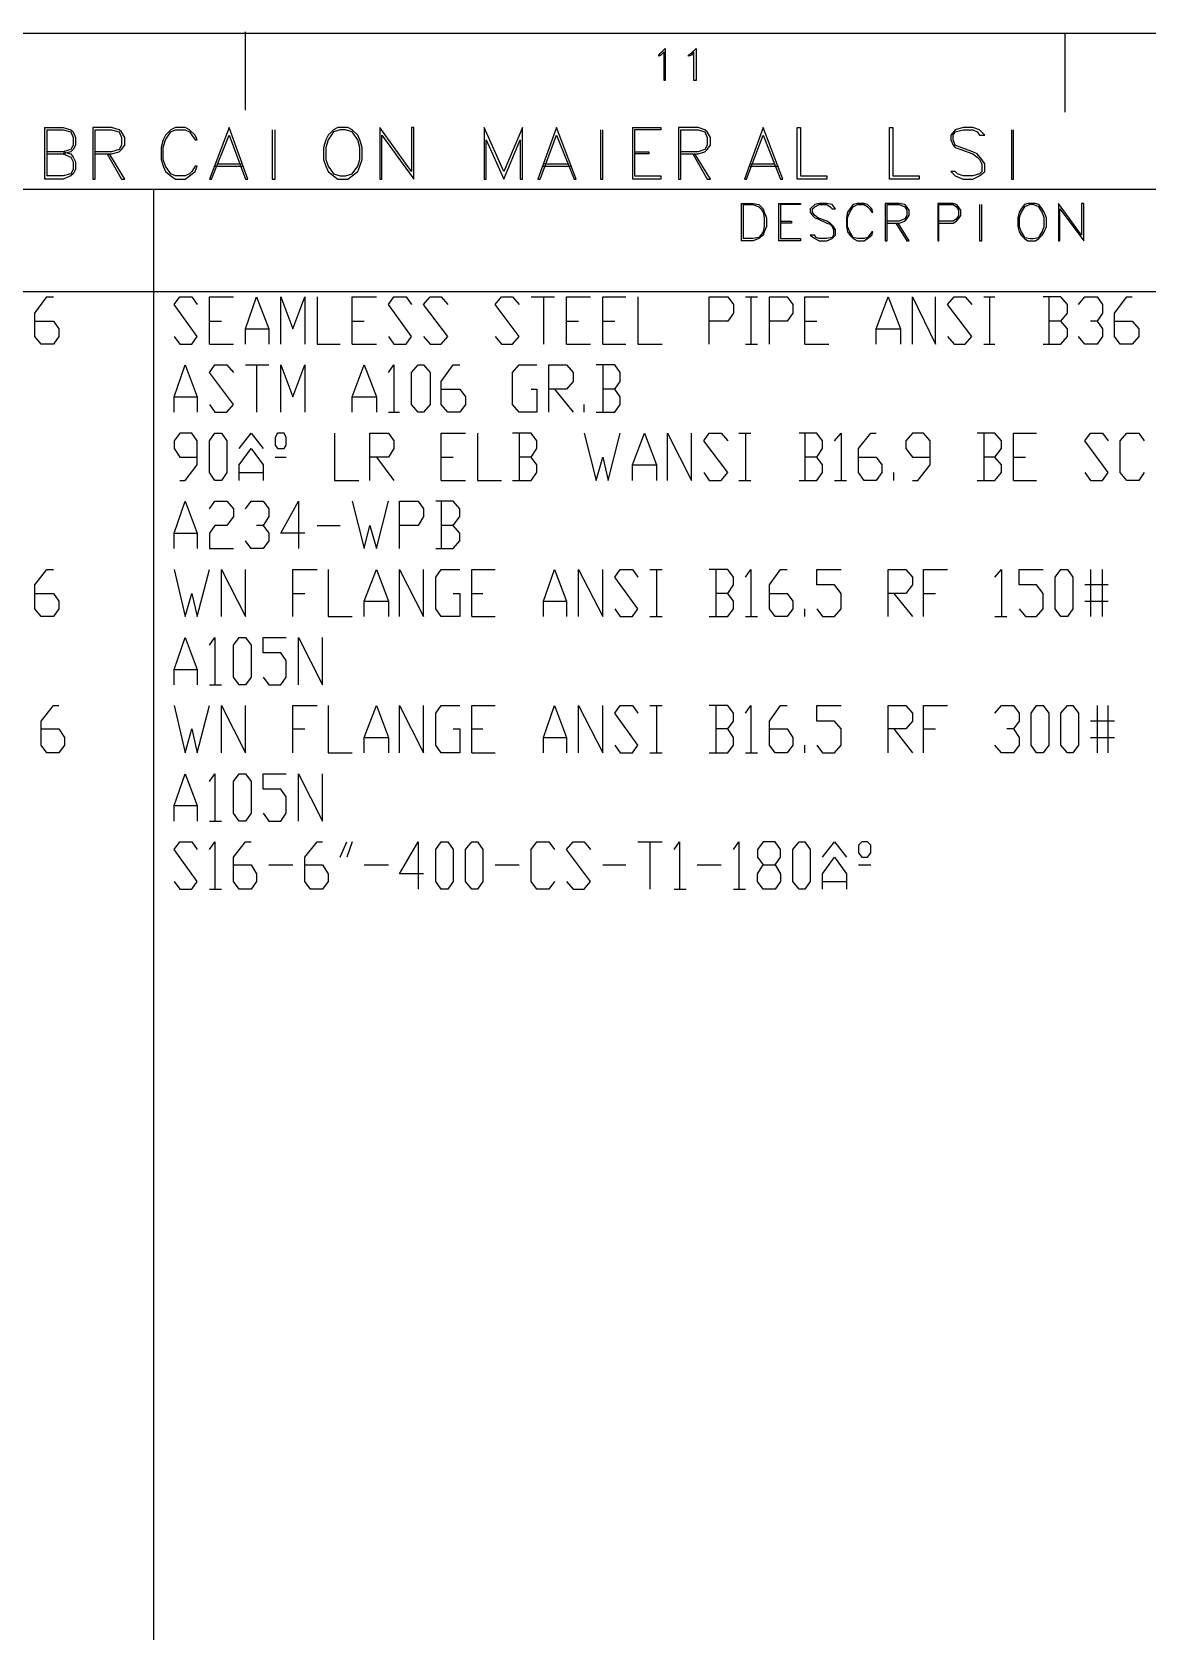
# Model space of a CAD drawing. Header units: millimetres. Extents: x 43 to 1147, y -811 to -31.
# Drawn here: x 931.4 to 1053.2, y -205.2 to -30.5 of the extents above; entities that cross this region are included whole.
import ezdxf

# ---------------------------------------------------------------- set-up
doc = ezdxf.new("R2010")
doc.units = ezdxf.units.MM
doc.layers.add('EDITED_LINES', color=4, linetype='Continuous')

msp = doc.modelspace()

# ---------------------------------------------------------------- linework, layer by layer
at = {"layer": 'EDITED_LINES'}
for p, q in [((42.88, -30.64), (1146.64, -30.64)), ((954.76, -39.04), (954.76, -30.52)), ((1044.28, -39.28), (1044.28, -30.64)), ((999.88, -33.04), (1000.12, -32.8)), ((1000.12, -33.04), (999.88, -33.16)), ((999.88, -33.16), (999.88, -33.04)), ((1000.12, -32.8), (1000.6, -32.32)), ((1000.48, -32.68), (1000.12, -33.04)), ((1000.48, -35.8), (1000.48, -32.68)), ((1000.6, -32.32), (1000.6, -35.8)), ((1003.12, -33.04), (1003.48, -32.8)), ((1003.48, -33.04), (1003.12, -33.16)), ((1003.12, -33.16), (1003.12, -33.04)), ((1003.48, -32.8), (1003.96, -32.32)), ((1003.72, -32.68), (1003.48, -33.04)), ((1003.72, -35.8), (1003.72, -32.68)), ((1003.96, -32.32), (1003.96, -35.8)), ((1000.6, -35.8), (1000.48, -35.8)), ((1003.96, -35.8), (1003.72, -35.8)), ((932.8, -40.96), (932.8, -46.6)), ((932.8, -40.96), (934.84, -40.96)), ((933.04, -41.2), (933.04, -46.24)), ((933.04, -41.2), (934.84, -41.2)), ((934.84, -40.96), (935.68, -41.2)), ((934.84, -41.2), (935.68, -41.44)), ((935.68, -41.2), (935.92, -41.44)), ((935.68, -41.44), (935.92, -42.04)), ((935.92, -41.44), (936.16, -42.04)), ((940.12, -40.96), (938.08, -40.96)), ((938.08, -40.96), (938.08, -46.6)), ((938.32, -46.6), (938.32, -41.2)), ((938.32, -41.2), (940.12, -41.2)), ((940.96, -41.2), (940.12, -40.96)), ((940.12, -41.2), (940.96, -41.44)), ((941.2, -41.44), (940.96, -41.2)), ((940.96, -41.44), (941.2, -42.04)), ((941.56, -42.04), (941.2, -41.44)), ((946, -41.8), (945.76, -42.28)), ((946.6, -41.2), (946, -41.8)), ((946, -42.28), (946.6, -41.44)), ((947.08, -40.96), (946.6, -41.2)), ((946.6, -41.44), (947.08, -41.2)), ((948.16, -40.96), (947.08, -40.96)), ((947.08, -41.2), (948.16, -41.2)), ((948.64, -41.2), (948.16, -40.96)), ((948.16, -41.2), (948.64, -41.44)), ((949.24, -41.8), (948.64, -41.2)), ((948.64, -41.44), (948.88, -41.8)), ((948.88, -41.8), (949.24, -42.28)), ((949.48, -42.28), (949.24, -41.8)), ((952.96, -40.96), (950.8, -46.6)), ((951.04, -46.6), (952.96, -41.8)), ((955, -46.6), (952.96, -40.96)), ((952.96, -41.8), (954.76, -46.6)), ((957.64, -41.2), (957.64, -46.6)), ((958, -46.6), (958, -41.2)), ((963.76, -41.8), (963.52, -42.28)), ((964.36, -41.2), (963.76, -41.8)), ((964.36, -41.44), (963.76, -42.28)), ((964.84, -40.96), (964.36, -41.2)), ((965.08, -41.2), (964.36, -41.44)), ((965.92, -40.96), (964.84, -40.96)), ((965.68, -41.2), (965.08, -41.2)), ((966.4, -41.44), (965.68, -41.2)), ((966.4, -41.2), (965.92, -40.96)), ((967, -41.8), (966.4, -41.2)), ((967, -42.28), (966.4, -41.44)), ((967.24, -42.28), (967, -41.8)), ((972.88, -45.76), (969.4, -40.96)), ((969.4, -40.96), (969.4, -46.6)), ((969.64, -46.6), (969.64, -41.8)), ((969.64, -41.8), (973.12, -46.6)), ((973.12, -40.96), (972.88, -40.96)), ((972.88, -40.96), (972.88, -45.76)), ((973.12, -46.6), (973.12, -40.96)), ((982.96, -45.76), (980.8, -40.96)), ((980.8, -40.96), (980.8, -46.6)), ((985, -40.96), (982.96, -45.76)), ((985, -46.6), (985, -40.96)), ((988.72, -40.96), (986.68, -46.6)), ((986.92, -46.6), (988.72, -41.8)), ((990.88, -46.6), (988.72, -40.96)), ((988.72, -41.8), (990.64, -46.6)), ((993.52, -41.2), (993.52, -46.6)), ((993.76, -46.6), (993.76, -41.2)), ((997, -40.96), (997, -46.6)), ((997, -40.96), (1000.12, -40.96)), ((997.24, -41.2), (997.24, -46.24)), ((1000.12, -41.2), (997.24, -41.2)), ((1000.12, -40.96), (1000.12, -41.2)), ((1004.2, -40.96), (1002.04, -40.96)), ((1002.04, -40.96), (1002.04, -46.6)), ((1002.28, -46.6), (1002.28, -41.2)), ((1002.28, -41.2), (1004.2, -41.2)), ((1004.92, -41.2), (1004.2, -40.96)), ((1004.2, -41.2), (1004.92, -41.44)), ((1005.16, -41.44), (1004.92, -41.2)), ((1004.92, -41.44), (1005.16, -42.04)), ((1005.52, -42.04), (1005.16, -41.44)), ((1011.28, -40.96), (1009.24, -46.6)), ((1009.48, -46.6), (1011.28, -41.8)), ((1013.44, -46.6), (1011.28, -40.96)), ((1011.28, -41.8), (1013.2, -46.6)), ((1015, -46.6), (1015, -40.96)), ((1015, -40.96), (1015.36, -40.96)), ((1015.36, -40.96), (1015.36, -46.24)), ((1025.08, -46.6), (1025.08, -40.96)), ((1025.08, -40.96), (1025.44, -40.96)), ((1025.44, -40.96), (1025.44, -46.24)), ((1032.28, -41.2), (1031.8, -41.8)), ((1031.8, -41.8), (1031.8, -42.28)), ((1032.04, -41.8), (1032.28, -41.44)), ((1032.04, -42.28), (1032.04, -41.8)), ((1033.12, -40.96), (1032.28, -41.2)), ((1032.28, -41.44), (1033.12, -41.2)), ((1034.2, -40.96), (1033.12, -40.96)), ((1033.12, -41.2), (1034.2, -41.2)), ((1034.92, -41.2), (1034.2, -40.96)), ((1034.2, -41.2), (1034.68, -41.44)), ((1034.68, -41.44), (1034.92, -41.8)), ((1035.52, -41.8), (1034.92, -41.2)), ((1034.92, -41.8), (1035.52, -41.8)), ((1038.4, -41.2), (1038.4, -46.6)), ((1038.64, -46.6), (1038.64, -41.2)), ((934.84, -43.6), (933.04, -43.6)), ((935.68, -43.36), (934.84, -43.6)), ((935.68, -43.6), (934.84, -43.84)), ((934.84, -43.6), (935.68, -43.84)), ((935.92, -42.88), (935.68, -43.36)), ((935.92, -43.36), (935.68, -43.6)), ((935.92, -42.04), (935.92, -42.88)), ((936.16, -42.88), (935.92, -43.36)), ((936.16, -42.04), (936.16, -42.88)), ((940.12, -43.6), (938.32, -43.6)), ((940.96, -43.36), (940.12, -43.6)), ((940.12, -43.84), (940.96, -43.6)), ((941.2, -42.88), (940.96, -43.36)), ((940.96, -43.6), (941.2, -43.36)), ((941.2, -42.04), (941.2, -42.88)), ((941.2, -43.36), (941.56, -42.88)), ((941.56, -42.88), (941.56, -42.04)), ((945.76, -42.28), (945.52, -43.12)), ((945.52, -43.12), (945.52, -44.44)), ((945.76, -43.12), (946, -42.28)), ((945.76, -44.44), (945.76, -43.12)), ((949.24, -42.28), (949.48, -42.28)), ((963.52, -42.28), (963.28, -43.12)), ((963.28, -43.12), (963.28, -44.44)), ((963.76, -42.28), (963.52, -43.12)), ((963.52, -43.12), (963.52, -44.44)), ((967.24, -43.12), (967, -42.28)), ((967.48, -43.12), (967.24, -42.28)), ((967.24, -44.44), (967.24, -43.12)), ((967.48, -44.44), (967.48, -43.12)), ((981.04, -46.6), (981.04, -42.28)), ((981.04, -42.28), (982.96, -46.6)), ((982.96, -46.6), (984.76, -42.28)), ((984.76, -42.28), (984.76, -46.6)), ((997.24, -43.6), (998.8, -43.6)), ((998.8, -43.6), (998.8, -43.84)), ((1004.2, -43.6), (1002.28, -43.6)), ((1004.92, -43.36), (1004.2, -43.6)), ((1004.2, -43.84), (1004.92, -43.6)), ((1005.16, -42.88), (1004.92, -43.36)), ((1004.92, -43.6), (1005.16, -43.36)), ((1005.16, -42.04), (1005.16, -42.88)), ((1005.16, -43.36), (1005.52, -42.88)), ((1005.52, -42.88), (1005.52, -42.04)), ((1031.8, -42.28), (1032.04, -42.88)), ((1032.28, -42.88), (1032.04, -42.28)), ((1032.04, -42.88), (1032.28, -43.12)), ((1032.88, -43.12), (1032.28, -42.88)), ((1032.28, -43.12), (1032.88, -43.36)), ((1034.2, -43.6), (1032.88, -43.12)), ((1032.88, -43.36), (1034.2, -43.84)), ((1034.68, -43.84), (1034.2, -43.6)), ((933.04, -43.84), (934.84, -43.84)), ((934.84, -43.84), (935.68, -44.2)), ((935.68, -43.84), (935.92, -44.2)), ((935.68, -44.2), (935.92, -44.68)), ((935.92, -44.2), (936.16, -44.68)), ((935.92, -44.68), (935.92, -45.52)), ((936.16, -44.68), (936.16, -45.52)), ((938.32, -43.84), (940.12, -43.84)), ((939.64, -43.84), (941.2, -46.6)), ((941.56, -46.6), (939.88, -43.84)), ((945.52, -44.44), (945.76, -45.16)), ((946, -45.16), (945.76, -44.44)), ((945.76, -45.16), (946, -45.76)), ((946.6, -46), (946, -45.16)), ((949.24, -45.16), (948.88, -45.76)), ((949.48, -45.16), (949.24, -45.16)), ((949.24, -45.76), (949.48, -45.16)), ((951.28, -45.16), (954.52, -45.16)), ((951.64, -44.92), (954.28, -44.92)), ((963.28, -44.44), (963.52, -45.16)), ((963.52, -44.44), (963.76, -45.16)), ((963.52, -45.16), (963.76, -45.76)), ((963.76, -45.16), (964.36, -46)), ((966.4, -46), (967, -45.16)), ((967, -45.16), (967.24, -44.44)), ((967, -45.76), (967.24, -45.16)), ((967.24, -45.16), (967.48, -44.44)), ((987.16, -45.16), (990.4, -45.16)), ((987.4, -44.92), (990.04, -44.92)), ((998.8, -43.84), (997.24, -43.84)), ((1002.28, -43.84), (1004.2, -43.84)), ((1003.6, -43.84), (1005.16, -46.6)), ((1005.52, -46.6), (1003.84, -43.84)), ((1009.72, -45.16), (1012.96, -45.16)), ((1009.96, -44.92), (1012.6, -44.92)), ((1034.2, -43.84), (1034.68, -44.2)), ((1035.16, -44.44), (1034.68, -43.84)), ((1034.68, -44.2), (1034.92, -44.44)), ((1034.92, -44.44), (1035.16, -44.92)), ((1035.52, -44.92), (1035.16, -44.44)), ((1035.16, -44.92), (1035.16, -45.76)), ((1035.52, -45.76), (1035.52, -44.92)), ((934.84, -46.6), (932.8, -46.6)), ((934.84, -46.24), (933.04, -46.24)), ((935.68, -46), (934.84, -46.24)), ((935.68, -46.24), (934.84, -46.6)), ((935.92, -45.52), (935.68, -46)), ((935.92, -46), (935.68, -46.24)), ((936.16, -45.52), (935.92, -46)), ((938.08, -46.6), (938.32, -46.6)), ((941.2, -46.6), (941.56, -46.6)), ((946, -45.76), (946.6, -46.24)), ((947.08, -46.24), (946.6, -46)), ((946.6, -46.24), (947.08, -46.6)), ((948.16, -46.24), (947.08, -46.24)), ((947.08, -46.6), (948.16, -46.6)), ((948.64, -46), (948.16, -46.24)), ((948.16, -46.6), (948.64, -46.24)), ((948.88, -45.76), (948.64, -46)), ((948.64, -46.24), (949.24, -45.76)), ((950.8, -46.6), (951.04, -46.6)), ((954.76, -46.6), (955, -46.6)), ((957.64, -46.6), (958, -46.6)), ((963.76, -45.76), (964.36, -46.24)), ((964.36, -46), (965.08, -46.24)), ((964.36, -46.24), (964.84, -46.6)), ((964.84, -46.6), (965.92, -46.6)), ((965.08, -46.24), (965.68, -46.24)), ((965.68, -46.24), (966.4, -46)), ((965.92, -46.6), (966.4, -46.24)), ((966.4, -46.24), (967, -45.76)), ((969.4, -46.6), (969.64, -46.6)), ((980.8, -46.6), (981.04, -46.6)), ((984.76, -46.6), (985, -46.6)), ((986.68, -46.6), (986.92, -46.6)), ((990.64, -46.6), (990.88, -46.6)), ((993.52, -46.6), (993.76, -46.6)), ((1000.12, -46.6), (997, -46.6)), ((997.24, -46.24), (1000.12, -46.24)), ((1000.12, -46.24), (1000.12, -46.6)), ((1002.04, -46.6), (1002.28, -46.6)), ((1005.16, -46.6), (1005.52, -46.6)), ((1009.24, -46.6), (1009.48, -46.6)), ((1013.2, -46.6), (1013.44, -46.6)), ((1018.24, -46.6), (1015, -46.6)), ((1015.36, -46.24), (1018.24, -46.24)), ((1018.24, -46.24), (1018.24, -46.6)), ((1028.32, -46.6), (1025.08, -46.6)), ((1025.44, -46.24), (1028.32, -46.24)), ((1028.32, -46.24), (1028.32, -46.6)), ((1031.8, -45.76), (1032.28, -46.24)), ((1032.28, -45.76), (1031.8, -45.76)), ((1032.52, -46), (1032.28, -45.76)), ((1032.28, -46.24), (1033.12, -46.6)), ((1033.12, -46.24), (1032.52, -46)), ((1034.2, -46.24), (1033.12, -46.24)), ((1033.12, -46.6), (1034.2, -46.6)), ((1034.92, -46), (1034.2, -46.24)), ((1034.2, -46.6), (1034.92, -46.24)), ((1034.92, -46.24), (1035.52, -45.76)), ((1035.16, -45.76), (1034.92, -46)), ((1038.4, -46.6), (1038.64, -46.6)), ((820.36, -47.68), (1137.28, -47.68)), ((944.68, -47.68), (944.68, -372.52)), ((1008.88, -49.24), (1008.88, -53.32)), ((1008.88, -49.24), (1010.2, -49.24)), ((1009.12, -49.36), (1009.12, -53.08)), ((1009.12, -49.36), (1010.2, -49.36)), ((1010.2, -49.24), (1010.8, -49.36)), ((1010.2, -49.36), (1010.8, -49.6)), ((1010.8, -49.36), (1011.28, -49.84)), ((1010.8, -49.6), (1011.04, -49.84)), ((1011.04, -49.84), (1011.28, -50.2)), ((1011.28, -49.84), (1011.4, -50.2)), ((1011.28, -50.2), (1011.4, -50.8)), ((1011.4, -50.2), (1011.64, -50.8)), ((1012.96, -49.24), (1012.96, -53.32)), ((1012.96, -49.24), (1015.36, -49.24)), ((1013.2, -49.36), (1013.2, -53.08)), ((1015.36, -49.36), (1013.2, -49.36)), ((1015.36, -49.24), (1015.36, -49.36)), ((1016.92, -49.36), (1016.44, -49.84)), ((1016.44, -49.84), (1016.44, -50.2)), ((1016.44, -50.2), (1016.68, -50.56)), ((1016.68, -49.84), (1016.92, -49.6)), ((1016.68, -50.2), (1016.68, -49.84)), ((1016.92, -50.56), (1016.68, -50.2)), ((1016.68, -50.56), (1016.92, -50.8)), ((1017.4, -49.24), (1016.92, -49.36)), ((1016.92, -49.6), (1017.4, -49.36)), ((1017.28, -50.8), (1016.92, -50.56)), ((1018.24, -49.24), (1017.4, -49.24)), ((1017.4, -49.36), (1018.24, -49.36)), ((1018.84, -49.36), (1018.24, -49.24)), ((1018.24, -49.36), (1018.6, -49.6)), ((1018.6, -49.6), (1018.84, -49.84)), ((1019.2, -49.84), (1018.84, -49.36)), ((1018.84, -49.84), (1019.2, -49.84)), ((1020.52, -50.2), (1020.4, -50.8)), ((1020.76, -49.84), (1020.52, -50.2)), ((1020.52, -50.8), (1020.76, -50.2)), ((1021.12, -49.36), (1020.76, -49.84)), ((1020.76, -50.2), (1021.12, -49.6)), ((1021.6, -49.24), (1021.12, -49.36)), ((1021.12, -49.6), (1021.6, -49.36)), ((1022.32, -49.24), (1021.6, -49.24)), ((1021.6, -49.36), (1022.32, -49.36)), ((1022.68, -49.36), (1022.32, -49.24)), ((1022.32, -49.36), (1022.68, -49.6)), ((1023.16, -49.84), (1022.68, -49.36)), ((1022.68, -49.6), (1022.92, -49.84)), ((1022.92, -49.84), (1023.16, -50.2)), ((1023.28, -50.2), (1023.16, -49.84)), ((1023.16, -50.2), (1023.28, -50.2)), ((1026.16, -49.24), (1024.6, -49.24)), ((1024.6, -49.24), (1024.6, -53.32)), ((1024.84, -53.32), (1024.84, -49.36)), ((1024.84, -49.36), (1026.16, -49.36)), ((1026.76, -49.36), (1026.16, -49.24)), ((1026.16, -49.36), (1026.76, -49.6)), ((1027, -49.6), (1026.76, -49.36)), ((1026.76, -49.6), (1027, -49.96)), ((1027, -50.56), (1026.76, -50.92)), ((1027.24, -49.96), (1027, -49.6)), ((1027, -49.96), (1027, -50.56)), ((1027, -50.92), (1027.24, -50.56)), ((1027.24, -50.56), (1027.24, -49.96)), ((1032.04, -49.24), (1030.36, -49.24)), ((1030.36, -49.24), (1030.36, -53.32)), ((1030.48, -53.32), (1030.48, -49.36)), ((1030.48, -49.36), (1032.04, -49.36)), ((1032.4, -49.36), (1032.04, -49.24)), ((1032.04, -49.36), (1032.4, -49.6)), ((1032.64, -49.6), (1032.4, -49.36)), ((1032.4, -49.6), (1032.64, -49.96)), ((1032.64, -50.56), (1032.4, -50.92)), ((1032.88, -49.96), (1032.64, -49.6)), ((1032.64, -49.96), (1032.64, -50.56)), ((1032.64, -50.92), (1032.88, -50.56)), ((1032.88, -50.56), (1032.88, -49.96)), ((1034.92, -49.36), (1034.92, -53.32)), ((1035.16, -53.32), (1035.16, -49.36)), ((1039.24, -50.2), (1039.12, -50.8)), ((1039.48, -49.84), (1039.24, -50.2)), ((1039.48, -50.2), (1039.24, -50.8)), ((1039.84, -49.36), (1039.48, -49.84)), ((1039.84, -49.6), (1039.48, -50.2)), ((1040.2, -49.24), (1039.84, -49.36)), ((1040.44, -49.36), (1039.84, -49.6)), ((1041.04, -49.24), (1040.2, -49.24)), ((1040.8, -49.36), (1040.44, -49.36)), ((1041.4, -49.6), (1040.8, -49.36)), ((1041.4, -49.36), (1041.04, -49.24)), ((1041.76, -49.84), (1041.4, -49.36)), ((1041.76, -50.2), (1041.4, -49.6)), ((1042, -50.2), (1041.76, -49.84)), ((1042, -50.8), (1041.76, -50.2)), ((1042.24, -50.8), (1042, -50.2)), ((1046.08, -52.72), (1043.56, -49.24)), ((1043.56, -49.24), (1043.56, -53.32)), ((1043.68, -53.32), (1043.68, -49.84)), ((1043.68, -49.84), (1046.32, -53.32)), ((1046.32, -49.24), (1046.08, -49.24)), ((1046.08, -49.24), (1046.08, -52.72)), ((1046.32, -53.32), (1046.32, -49.24)), ((1011.28, -52.36), (1011.04, -52.72)), ((1011.4, -51.76), (1011.28, -52.36)), ((1011.4, -52.36), (1011.28, -52.72)), ((1011.4, -50.8), (1011.4, -51.76)), ((1011.64, -51.76), (1011.4, -52.36)), ((1011.64, -50.8), (1011.64, -51.76)), ((1013.2, -51.16), (1014.4, -51.16)), ((1014.4, -51.4), (1013.2, -51.4)), ((1014.4, -51.16), (1014.4, -51.4)), ((1016.92, -50.8), (1017.28, -50.92)), ((1018.24, -51.16), (1017.28, -50.8)), ((1017.28, -50.92), (1018.24, -51.4)), ((1018.6, -51.4), (1018.24, -51.16)), ((1018.24, -51.4), (1018.6, -51.52)), ((1018.96, -51.76), (1018.6, -51.4)), ((1018.6, -51.52), (1018.84, -51.76)), ((1018.84, -51.76), (1018.96, -52.12)), ((1019.2, -52.12), (1018.96, -51.76)), ((1018.96, -52.12), (1018.96, -52.72)), ((1019.2, -52.72), (1019.2, -52.12)), ((1020.4, -50.8), (1020.4, -51.76)), ((1020.4, -51.76), (1020.52, -52.36)), ((1020.52, -51.76), (1020.52, -50.8)), ((1020.76, -52.36), (1020.52, -51.76)), ((1020.52, -52.36), (1020.76, -52.72)), ((1021.12, -52.96), (1020.76, -52.36)), ((1023.16, -52.36), (1022.92, -52.72)), ((1023.28, -52.36), (1023.16, -52.36)), ((1023.16, -52.72), (1023.28, -52.36)), ((1026.16, -51.16), (1024.84, -51.16)), ((1024.84, -51.4), (1026.16, -51.4)), ((1025.8, -51.4), (1027, -53.32)), ((1027.24, -53.32), (1026.04, -51.4)), ((1026.76, -50.92), (1026.16, -51.16)), ((1026.16, -51.4), (1026.76, -51.16)), ((1026.76, -51.16), (1027, -50.92)), ((1032.04, -51.16), (1030.48, -51.16)), ((1030.48, -51.4), (1032.04, -51.4)), ((1032.4, -50.92), (1032.04, -51.16)), ((1032.04, -51.4), (1032.4, -51.16)), ((1032.4, -51.16), (1032.64, -50.92)), ((1039.12, -50.8), (1039.12, -51.76)), ((1039.12, -51.76), (1039.24, -52.36)), ((1039.24, -50.8), (1039.24, -51.76)), ((1039.24, -51.76), (1039.48, -52.36)), ((1039.24, -52.36), (1039.48, -52.72)), ((1039.48, -52.36), (1039.84, -52.96)), ((1041.4, -52.96), (1041.76, -52.36)), ((1041.76, -52.36), (1042, -51.76)), ((1041.76, -52.72), (1042, -52.36)), ((1042, -51.76), (1042, -50.8)), ((1042, -52.36), (1042.24, -51.76)), ((1042.24, -51.76), (1042.24, -50.8)), ((1010.2, -53.32), (1008.88, -53.32)), ((1010.2, -53.08), (1009.12, -53.08)), ((1010.8, -52.96), (1010.2, -53.08)), ((1010.8, -53.08), (1010.2, -53.32)), ((1011.28, -52.72), (1010.8, -53.08)), ((1011.04, -52.72), (1010.8, -52.96)), ((1015.36, -53.32), (1012.96, -53.32)), ((1013.2, -53.08), (1015.36, -53.08)), ((1015.36, -53.08), (1015.36, -53.32)), ((1016.44, -52.72), (1016.92, -53.08)), ((1016.92, -52.72), (1016.44, -52.72)), ((1017.04, -52.96), (1016.92, -52.72)), ((1016.92, -53.08), (1017.4, -53.32)), ((1017.4, -53.08), (1017.04, -52.96)), ((1018.24, -53.08), (1017.4, -53.08)), ((1017.4, -53.32), (1018.24, -53.32)), ((1018.84, -52.96), (1018.24, -53.08)), ((1018.24, -53.32), (1018.84, -53.08)), ((1018.84, -53.08), (1019.2, -52.72)), ((1018.96, -52.72), (1018.84, -52.96)), ((1020.76, -52.72), (1021.12, -53.08)), ((1021.6, -53.08), (1021.12, -52.96)), ((1021.12, -53.08), (1021.6, -53.32)), ((1022.32, -53.08), (1021.6, -53.08)), ((1021.6, -53.32), (1022.32, -53.32)), ((1022.68, -52.96), (1022.32, -53.08)), ((1022.32, -53.32), (1022.68, -53.08)), ((1022.92, -52.72), (1022.68, -52.96)), ((1022.68, -53.08), (1023.16, -52.72)), ((1024.6, -53.32), (1024.84, -53.32)), ((1027, -53.32), (1027.24, -53.32)), ((1030.36, -53.32), (1030.48, -53.32)), ((1034.92, -53.32), (1035.16, -53.32)), ((1039.48, -52.72), (1039.84, -53.08)), ((1039.84, -52.96), (1040.44, -53.08)), ((1039.84, -53.08), (1040.2, -53.32)), ((1040.2, -53.32), (1041.04, -53.32)), ((1040.44, -53.08), (1040.8, -53.08)), ((1040.8, -53.08), (1041.4, -52.96)), ((1041.04, -53.32), (1041.4, -53.08)), ((1041.4, -53.08), (1041.76, -52.72)), ((1043.56, -53.32), (1043.68, -53.32)), ((820.36, -58.84), (1137.28, -58.84)), ((931.72, -61.24), (933.04, -59.44)), ((933.04, -59.44), (933.76, -59.44)), ((946.96, -60.28), (947.56, -59.44)), ((949.48, -63.76), (946.96, -60.28)), ((947.56, -59.44), (948.88, -59.44)), ((948.88, -59.44), (949.48, -60.28)), ((950.8, -64.6), (950.8, -59.44)), ((950.8, -59.44), (953.44, -59.44)), ((954.76, -62.92), (955.96, -59.44)), ((955.96, -59.44), (957.28, -62.92)), ((958.6, -64.6), (958.6, -59.44)), ((958.6, -59.44), (959.92, -62.92)), ((959.92, -62.92), (961.24, -59.44)), ((961.24, -59.44), (961.24, -64.6)), ((962.56, -59.44), (962.56, -64.6)), ((966.4, -64.6), (966.4, -59.44)), ((966.4, -59.44), (969.04, -59.44)), ((970.36, -60.28), (970.96, -59.44)), ((972.88, -63.76), (970.36, -60.28)), ((970.96, -59.44), (972.28, -59.44)), ((972.28, -59.44), (972.88, -60.28)), ((974.2, -60.28), (974.92, -59.44)), ((976.84, -63.76), (974.2, -60.28)), ((974.92, -59.44), (976.12, -59.44)), ((976.12, -59.44), (976.84, -60.28)), ((982, -60.28), (982.72, -59.44)), ((984.64, -63.76), (982, -60.28)), ((982.72, -59.44), (983.92, -59.44)), ((983.92, -59.44), (984.64, -60.28)), ((985.96, -59.44), (988.48, -59.44)), ((987.28, -59.44), (987.28, -64.6)), ((989.8, -64.6), (989.8, -59.44)), ((989.8, -59.44), (992.44, -59.44)), ((993.76, -64.6), (993.76, -59.44)), ((993.76, -59.44), (996.28, -59.44)), ((997.6, -59.44), (997.6, -64.6)), ((1005.4, -64.6), (1005.4, -59.44)), ((1005.4, -59.44), (1007.44, -59.44)), ((1007.44, -59.44), (1008.04, -60.28)), ((1008.04, -60.28), (1008.04, -61.24)), ((1009.36, -59.44), (1010.68, -59.44)), ((1009.96, -59.44), (1009.96, -64.6)), ((1012, -64.6), (1012, -59.44)), ((1012, -59.44), (1013.92, -59.44)), ((1013.92, -59.44), (1014.52, -60.28)), ((1014.52, -60.28), (1014.52, -61.24)), ((1015.84, -64.6), (1015.84, -59.44)), ((1015.84, -59.44), (1018.48, -59.44)), ((1023.64, -62.92), (1024.96, -59.44)), ((1024.96, -59.44), (1026.28, -62.92)), ((1027.6, -64.6), (1027.6, -59.44)), ((1027.6, -59.44), (1030.12, -64.6)), ((1030.12, -64.6), (1030.12, -59.44)), ((1031.44, -60.28), (1032.16, -59.44)), ((1034.08, -63.76), (1031.44, -60.28)), ((1032.16, -59.44), (1033.36, -59.44)), ((1033.36, -59.44), (1034.08, -60.28)), ((1035.4, -59.44), (1036.6, -59.44)), ((1036, -59.44), (1036, -64.6)), ((1043.8, -59.44), (1041.88, -59.44)), ((1042.48, -59.44), (1042.48, -64.6)), ((1044.52, -60.28), (1043.8, -59.44)), ((1044.52, -61.24), (1044.52, -60.28)), ((1045.72, -60.28), (1046.44, -59.44)), ((1046.44, -59.44), (1047.76, -59.44)), ((1047.76, -59.44), (1048.36, -60.28)), ((1048.36, -60.28), (1048.36, -61.24)), ((1049.68, -61.24), (1051, -59.44)), ((1051, -59.44), (1051.6, -59.44)), ((931.72, -63.76), (931.72, -61.24)), ((931.72, -62.08), (933.76, -62.08)), ((933.76, -62.08), (934.36, -62.92)), ((950.8, -62.08), (952.12, -62.08)), ((966.4, -62.08), (967.72, -62.08)), ((989.8, -62.08), (991.12, -62.08)), ((993.76, -62.08), (995.08, -62.08)), ((1007.44, -62.08), (1005.4, -62.08)), ((1008.04, -61.24), (1007.44, -62.08)), ((1013.92, -62.08), (1012, -62.08)), ((1014.52, -61.24), (1013.92, -62.08)), ((1015.84, -62.08), (1017.16, -62.08)), ((1043.8, -62.08), (1042.48, -62.08)), ((1043.8, -62.08), (1044.52, -61.24)), ((1044.52, -62.92), (1043.8, -62.08)), ((1047.76, -62.08), (1047.04, -62.08)), ((1048.36, -61.24), (1047.76, -62.08)), ((1047.76, -62.08), (1048.36, -62.92)), ((1049.68, -63.76), (1049.68, -61.24)), ((1049.68, -62.08), (1051.6, -62.08)), ((1051.6, -62.08), (1052.32, -62.92)), ((932.44, -64.6), (931.72, -63.76)), ((933.76, -64.6), (932.44, -64.6)), ((934.36, -63.76), (933.76, -64.6)), ((934.36, -62.92), (934.36, -63.76)), ((946.96, -63.76), (947.56, -64.6)), ((947.56, -64.6), (948.88, -64.6)), ((948.88, -64.6), (949.48, -63.76)), ((950.8, -64.6), (953.44, -64.6)), ((954.76, -64.6), (954.76, -62.92)), ((954.76, -62.92), (957.28, -62.92)), ((957.28, -62.92), (957.28, -64.6)), ((962.56, -64.6), (965.08, -64.6)), ((966.4, -64.6), (969.04, -64.6)), ((970.36, -63.76), (970.96, -64.6)), ((970.96, -64.6), (972.28, -64.6)), ((972.28, -64.6), (972.88, -63.76)), ((974.2, -63.76), (974.92, -64.6)), ((974.92, -64.6), (976.12, -64.6)), ((976.12, -64.6), (976.84, -63.76)), ((982, -63.76), (982.72, -64.6)), ((982.72, -64.6), (983.92, -64.6)), ((983.92, -64.6), (984.64, -63.76)), ((989.8, -64.6), (992.44, -64.6)), ((993.76, -64.6), (996.28, -64.6)), ((997.6, -64.6), (1000.24, -64.6)), ((1009.36, -64.6), (1010.68, -64.6)), ((1015.84, -64.6), (1018.48, -64.6)), ((1023.64, -64.6), (1023.64, -62.92)), ((1023.64, -62.92), (1026.28, -62.92)), ((1026.28, -62.92), (1026.28, -64.6)), ((1031.44, -63.76), (1032.16, -64.6)), ((1032.16, -64.6), (1033.36, -64.6)), ((1033.36, -64.6), (1034.08, -63.76)), ((1035.4, -64.6), (1036.6, -64.6)), ((1041.88, -64.6), (1043.8, -64.6)), ((1043.8, -64.6), (1044.52, -63.76)), ((1044.52, -63.76), (1044.52, -62.92)), ((1046.44, -64.6), (1045.72, -63.76)), ((1047.76, -64.6), (1046.44, -64.6)), ((1048.36, -63.76), (1047.76, -64.6)), ((1048.36, -62.92), (1048.36, -63.76)), ((1050.28, -64.6), (1049.68, -63.76)), ((1051.6, -64.6), (1050.28, -64.6)), ((1052.32, -63.76), (1051.6, -64.6)), ((1052.32, -62.92), (1052.32, -63.76)), ((946.96, -70.36), (948.16, -66.88)), ((948.16, -66.88), (949.48, -70.36)), ((950.8, -67.72), (951.4, -66.88)), ((953.44, -71.2), (950.8, -67.72)), ((951.4, -66.88), (952.72, -66.88)), ((952.72, -66.88), (953.44, -67.72)), ((954.76, -66.88), (957.28, -66.88)), ((955.96, -66.88), (955.96, -72.04)), ((958.6, -72.04), (958.6, -66.88)), ((958.6, -66.88), (959.92, -70.36)), ((959.92, -70.36), (961.24, -66.88)), ((961.24, -66.88), (961.24, -72.04)), ((966.4, -70.36), (967.72, -66.88)), ((967.72, -66.88), (969.04, -70.36)), ((970.36, -67.72), (970.96, -66.88)), ((970.96, -66.88), (970.96, -72.04)), ((972.88, -67.72), (973.6, -66.88)), ((972.88, -71.2), (972.88, -67.72)), ((973.6, -66.88), (974.2, -66.88)), ((974.2, -66.88), (974.92, -67.72)), ((974.92, -67.72), (974.92, -71.2)), ((976.12, -68.68), (977.44, -66.88)), ((977.44, -66.88), (978.16, -66.88)), ((983.92, -67.72), (984.64, -66.88)), ((983.92, -71.2), (983.92, -67.72)), ((984.64, -66.88), (986.56, -66.88)), ((987.88, -72.04), (987.88, -66.88)), ((987.88, -66.88), (989.8, -66.88)), ((989.8, -66.88), (990.52, -67.72)), ((990.52, -67.72), (990.52, -68.68)), ((995.08, -66.88), (993.04, -66.88)), ((993.76, -66.88), (993.76, -72.04)), ((995.68, -67.72), (995.08, -66.88)), ((995.68, -68.68), (995.68, -67.72)), ((976.12, -71.2), (976.12, -68.68)), ((976.12, -69.52), (978.16, -69.52)), ((978.16, -69.52), (978.76, -70.36)), ((985.96, -69.52), (986.56, -69.52)), ((986.56, -69.52), (986.56, -72.04)), ((989.8, -69.52), (987.88, -69.52)), ((988.48, -69.52), (990.52, -72.04)), ((990.52, -68.68), (989.8, -69.52)), ((995.08, -69.52), (993.76, -69.52)), ((995.08, -69.52), (995.68, -68.68)), ((995.68, -70.36), (995.08, -69.52)), ((946.96, -72.04), (946.96, -70.36)), ((946.96, -70.36), (949.48, -70.36)), ((949.48, -70.36), (949.48, -72.04)), ((950.8, -71.2), (951.4, -72.04)), ((952.72, -72.04), (953.44, -71.2)), ((966.4, -72.04), (966.4, -70.36)), ((966.4, -70.36), (969.04, -70.36)), ((969.04, -70.36), (969.04, -72.04)), ((973.6, -72.04), (972.88, -71.2)), ((974.92, -71.2), (974.2, -72.04)), ((976.84, -72.04), (976.12, -71.2)), ((978.76, -71.2), (978.16, -72.04)), ((978.76, -70.36), (978.76, -71.2)), ((984.64, -72.04), (983.92, -71.2)), ((991.72, -72.04), (991.72, -71.2)), ((995.08, -72.04), (995.68, -71.2)), ((995.68, -71.2), (995.68, -70.36)), ((951.4, -72.04), (952.72, -72.04)), ((970.36, -72.04), (971.56, -72.04)), ((974.2, -72.04), (973.6, -72.04)), ((978.16, -72.04), (976.84, -72.04)), ((986.56, -72.04), (984.64, -72.04)), ((993.04, -72.04), (995.08, -72.04)), ((947.56, -74.32), (946.96, -75.16)), ((948.88, -74.32), (947.56, -74.32)), ((949.48, -75.16), (948.88, -74.32)), ((950.8, -75.16), (951.4, -74.32)), ((951.4, -74.32), (952.12, -74.32)), ((952.12, -74.32), (952.72, -75.16)), ((954.04, -76), (955.36, -74.32)), ((955.36, -74.32), (956.68, -76)), ((958.24, -74.32), (958, -74.8)), ((958, -74.8), (958, -75.64)), ((958.96, -74.32), (958.24, -74.32)), ((959.2, -74.8), (958.96, -74.32)), ((959.2, -75.64), (959.2, -74.8)), ((964.48, -74.32), (964.48, -79.48)), ((968.32, -79.48), (968.32, -74.32)), ((968.32, -74.32), (970.36, -74.32)), ((970.36, -74.32), (970.96, -75.16)), ((976.12, -79.48), (976.12, -74.32)), ((976.12, -74.32), (978.76, -74.32)), ((980.08, -74.32), (980.08, -79.48)), ((985.96, -74.32), (983.92, -74.32)), ((984.64, -74.32), (984.64, -79.48)), ((986.56, -75.16), (985.96, -74.32)), ((991.72, -74.32), (993.04, -79.48)), ((994.36, -79.48), (995.68, -74.32)), ((997, -77.8), (998.32, -74.32)), ((998.32, -74.32), (999.64, -77.8)), ((1000.84, -79.48), (1000.84, -74.32)), ((1000.84, -74.32), (1003.48, -79.48)), ((1003.48, -79.48), (1003.48, -74.32)), ((1004.8, -75.16), (1005.4, -74.32)), ((1005.4, -74.32), (1006.72, -74.32)), ((1006.72, -74.32), (1007.44, -75.16)), ((1008.64, -74.32), (1009.96, -74.32)), ((1009.36, -74.32), (1009.36, -79.48)), ((1017.16, -74.32), (1015.24, -74.32)), ((1015.84, -74.32), (1015.84, -79.48)), ((1017.76, -75.16), (1017.16, -74.32)), ((1019.08, -75.16), (1019.8, -74.32)), ((1019.8, -74.32), (1019.8, -79.48)), ((1021.72, -76), (1023.04, -74.32)), ((1023.04, -74.32), (1023.64, -74.32)), ((1027.6, -74.32), (1026.88, -75.16)), ((1028.8, -74.32), (1027.6, -74.32)), ((1029.52, -75.16), (1028.8, -74.32)), ((1036.6, -74.32), (1034.68, -74.32)), ((1035.4, -74.32), (1035.4, -79.48)), ((1037.32, -75.16), (1036.6, -74.32)), ((1038.64, -79.48), (1038.64, -74.32)), ((1038.64, -74.32), (1041.16, -74.32)), ((1046.44, -75.16), (1047.04, -74.32)), ((1047.04, -74.32), (1048.36, -74.32)), ((1048.36, -74.32), (1048.96, -75.16)), ((1050.28, -75.16), (1051, -74.32)), ((1051, -74.32), (1052.32, -74.32)), ((1052.32, -74.32), (1052.92, -75.16)), ((946.96, -75.16), (946.96, -76)), ((946.96, -76), (947.56, -76.96)), ((949.48, -77.8), (949.48, -75.16)), ((950.8, -78.64), (950.8, -75.16)), ((952.72, -75.16), (952.72, -78.64)), ((954.04, -77.8), (955.36, -76)), ((955.36, -76), (956.68, -77.8)), ((958, -75.64), (958.24, -76)), ((958.24, -76), (958.96, -76)), ((958.96, -76), (959.2, -75.64)), ((970.96, -76), (970.36, -76.96)), ((970.96, -75.16), (970.96, -76)), ((985.96, -76.96), (986.56, -76)), ((986.56, -76), (986.56, -75.16)), ((1007.44, -78.64), (1004.8, -75.16)), ((1017.16, -76.96), (1017.76, -76)), ((1017.76, -76), (1017.76, -75.16)), ((1021.72, -78.64), (1021.72, -76)), ((1026.88, -75.16), (1026.88, -76)), ((1026.88, -76), (1027.6, -76.96)), ((1029.52, -77.8), (1029.52, -75.16)), ((1036.6, -76.96), (1037.32, -76)), ((1037.32, -76), (1037.32, -75.16)), ((1048.96, -78.64), (1046.44, -75.16)), ((1050.28, -78.64), (1050.28, -75.16)), ((947.56, -76.96), (949.48, -76.96)), ((948.16, -79.48), (949.48, -77.8)), ((954.04, -79.48), (954.04, -77.8)), ((956.68, -77.8), (956.68, -79.48)), ((958, -76.96), (959.2, -76.96)), ((970.36, -76.96), (968.32, -76.96)), ((969.04, -76.96), (970.96, -79.48)), ((976.12, -76.96), (977.44, -76.96)), ((985.96, -76.96), (984.64, -76.96)), ((986.56, -77.8), (985.96, -76.96)), ((986.56, -78.64), (986.56, -77.8)), ((993.04, -79.48), (993.76, -76.96)), ((993.76, -76.96), (994.36, -79.48)), ((997, -79.48), (997, -77.8)), ((997, -77.8), (999.64, -77.8)), ((999.64, -77.8), (999.64, -79.48)), ((1017.16, -76.96), (1015.84, -76.96)), ((1017.76, -77.8), (1017.16, -76.96)), ((1017.76, -78.64), (1017.76, -77.8)), ((1021.72, -76.96), (1023.64, -76.96)), ((1023.64, -76.96), (1024.24, -77.8)), ((1024.24, -77.8), (1024.24, -78.64)), ((1027.6, -76.96), (1029.52, -76.96)), ((1028.2, -79.48), (1029.52, -77.8)), ((1036.6, -76.96), (1035.4, -76.96)), ((1037.32, -77.8), (1036.6, -76.96)), ((1037.32, -78.64), (1037.32, -77.8)), ((1038.64, -76.96), (1039.96, -76.96)), ((947.56, -79.48), (948.16, -79.48)), ((951.4, -79.48), (950.8, -78.64)), ((952.12, -79.48), (951.4, -79.48)), ((952.72, -78.64), (952.12, -79.48)), ((954.04, -78.64), (956.68, -78.64)), ((964.48, -79.48), (967.12, -79.48)), ((976.12, -79.48), (978.76, -79.48)), ((980.08, -79.48), (982.72, -79.48)), ((983.92, -79.48), (985.96, -79.48)), ((985.96, -79.48), (986.56, -78.64)), ((1004.8, -78.64), (1005.4, -79.48)), ((1005.4, -79.48), (1006.72, -79.48)), ((1006.72, -79.48), (1007.44, -78.64)), ((1008.64, -79.48), (1009.96, -79.48)), ((1015.24, -79.48), (1017.16, -79.48)), ((1017.16, -79.48), (1017.76, -78.64)), ((1019.08, -79.48), (1020.4, -79.48)), ((1022.32, -79.48), (1021.72, -78.64)), ((1023.64, -79.48), (1022.32, -79.48)), ((1024.24, -78.64), (1023.64, -79.48)), ((1025.56, -79.48), (1025.56, -78.64)), ((1027.6, -79.48), (1028.2, -79.48)), ((1034.68, -79.48), (1036.6, -79.48)), ((1036.6, -79.48), (1037.32, -78.64)), ((1038.64, -79.48), (1041.16, -79.48)), ((1046.44, -78.64), (1047.04, -79.48)), ((1047.04, -79.48), (1048.36, -79.48)), ((1048.36, -79.48), (1048.96, -78.64)), ((1051, -79.48), (1050.28, -78.64)), ((1052.32, -79.48), (1051, -79.48)), ((1052.92, -78.64), (1052.32, -79.48)), ((946.96, -85.24), (948.16, -81.76)), ((948.16, -81.76), (949.48, -85.24)), ((950.8, -82.6), (951.4, -81.76)), ((951.4, -81.76), (952.72, -81.76)), ((952.72, -81.76), (953.44, -82.6)), ((954.76, -82.6), (955.36, -81.76)), ((955.36, -81.76), (956.68, -81.76)), ((956.68, -81.76), (957.28, -82.6)), ((958.6, -85.24), (960.52, -81.76)), ((960.52, -81.76), (960.52, -86.92)), ((966.4, -81.76), (967.72, -86.92)), ((969.04, -86.92), (970.36, -81.76)), ((971.56, -86.92), (971.56, -81.76)), ((971.56, -81.76), (973.6, -81.76)), ((973.6, -81.76), (974.2, -82.6)), ((977.44, -81.76), (975.52, -81.76)), ((976.12, -81.76), (976.12, -86.92)), ((978.16, -82.6), (977.44, -81.76)), ((953.44, -83.44), (952.72, -84.4)), ((953.44, -82.6), (953.44, -83.44)), ((957.28, -83.44), (956.68, -84.4)), ((957.28, -82.6), (957.28, -83.44)), ((974.2, -83.44), (973.6, -84.4)), ((974.2, -82.6), (974.2, -83.44)), ((977.44, -84.4), (978.16, -83.44)), ((978.16, -83.44), (978.16, -82.6)), ((946.96, -86.92), (946.96, -85.24)), ((946.96, -85.24), (949.48, -85.24)), ((949.48, -85.24), (949.48, -86.92)), ((951.4, -84.4), (950.8, -85.24)), ((950.8, -85.24), (950.8, -86.92)), ((952.72, -84.4), (951.4, -84.4)), ((956.68, -84.4), (955.96, -84.4)), ((956.68, -84.4), (957.28, -85.24)), ((957.28, -85.24), (957.28, -86.08)), ((961.24, -85.24), (958.6, -85.24)), ((962.56, -84.4), (965.08, -84.4)), ((967.72, -86.92), (968.32, -84.4)), ((968.32, -84.4), (969.04, -86.92)), ((973.6, -84.4), (971.56, -84.4)), ((977.44, -84.4), (976.12, -84.4)), ((978.16, -85.24), (977.44, -84.4)), ((978.16, -86.08), (978.16, -85.24)), ((950.8, -86.92), (953.44, -86.92)), ((955.36, -86.92), (954.76, -86.08)), ((956.68, -86.92), (955.36, -86.92)), ((957.28, -86.08), (956.68, -86.92)), ((975.52, -86.92), (977.44, -86.92)), ((977.44, -86.92), (978.16, -86.08)), ((931.72, -90.88), (933.04, -89.2)), ((933.04, -89.2), (933.76, -89.2)), ((946.96, -89.2), (948.16, -94.36)), ((949.48, -94.36), (950.8, -89.2)), ((952.12, -94.36), (952.12, -89.2)), ((952.12, -89.2), (954.76, -94.36)), ((954.76, -94.36), (954.76, -89.2)), ((959.92, -94.36), (959.92, -89.2)), ((959.92, -89.2), (962.56, -89.2)), ((963.76, -89.2), (963.76, -94.36)), ((967.72, -92.68), (969.04, -89.2)), ((969.04, -89.2), (970.36, -92.68)), ((971.56, -94.36), (971.56, -89.2)), ((971.56, -89.2), (974.2, -94.36)), ((974.2, -94.36), (974.2, -89.2)), ((975.52, -90.04), (976.12, -89.2)), ((975.52, -93.52), (975.52, -90.04)), ((976.12, -89.2), (978.16, -89.2)), ((979.48, -94.36), (979.48, -89.2)), ((979.48, -89.2), (982, -89.2)), ((987.28, -92.68), (988.48, -89.2)), ((988.48, -89.2), (989.8, -92.68)), ((991.12, -94.36), (991.12, -89.2)), ((991.12, -89.2), (993.76, -94.36)), ((993.76, -94.36), (993.76, -89.2)), ((995.08, -90.04), (995.68, -89.2)), ((997.6, -93.52), (995.08, -90.04)), ((995.68, -89.2), (997, -89.2)), ((997, -89.2), (997.6, -90.04)), ((998.92, -89.2), (1000.24, -89.2)), ((999.64, -89.2), (999.64, -94.36)), ((1007.44, -89.2), (1005.4, -89.2)), ((1006.12, -89.2), (1006.12, -94.36)), ((1008.04, -90.04), (1007.44, -89.2)), ((1008.04, -90.88), (1008.04, -90.04)), ((1009.36, -90.04), (1009.96, -89.2)), ((1009.96, -89.2), (1009.96, -94.36)), ((1012, -90.88), (1013.2, -89.2)), ((1013.2, -89.2), (1013.92, -89.2)), ((1017.16, -90.88), (1017.16, -89.2)), ((1017.16, -89.2), (1019.8, -89.2)), ((1024.96, -94.36), (1024.96, -89.2)), ((1024.96, -89.2), (1026.88, -89.2)), ((1026.88, -89.2), (1027.6, -90.04)), ((1027.6, -90.04), (1027.6, -90.88)), ((1028.8, -94.36), (1028.8, -89.2)), ((1028.8, -89.2), (1031.44, -89.2)), ((1036.6, -90.04), (1037.32, -89.2)), ((1037.32, -89.2), (1037.32, -94.36)), ((1039.24, -90.88), (1039.24, -89.2)), ((1039.24, -89.2), (1041.88, -89.2)), ((1043.2, -90.04), (1043.8, -89.2)), ((1043.2, -93.52), (1043.2, -90.04)), ((1043.8, -89.2), (1044.52, -89.2)), ((1044.52, -89.2), (1045.12, -90.04)), ((1045.12, -90.04), (1045.12, -93.52)), ((1047.04, -89.2), (1047.04, -94.36)), ((1048.36, -94.36), (1048.36, -89.2)), ((931.72, -93.52), (931.72, -90.88)), ((931.72, -91.84), (933.76, -91.84)), ((933.76, -91.84), (934.36, -92.68)), ((948.16, -94.36), (948.88, -91.84)), ((948.88, -91.84), (949.48, -94.36)), ((959.92, -91.84), (961.24, -91.84)), ((977.44, -91.84), (978.16, -91.84)), ((978.16, -91.84), (978.16, -94.36)), ((979.48, -91.84), (980.68, -91.84)), ((1007.44, -91.84), (1006.12, -91.84)), ((1007.44, -91.84), (1008.04, -90.88)), ((1008.04, -92.68), (1007.44, -91.84)), ((1012, -93.52), (1012, -90.88)), ((1012, -91.84), (1013.92, -91.84)), ((1013.92, -91.84), (1014.52, -92.68)), ((1019.08, -90.88), (1017.16, -90.88)), ((1019.8, -91.84), (1019.08, -90.88)), ((1019.8, -93.52), (1019.8, -91.84)), ((1026.88, -91.84), (1024.96, -91.84)), ((1025.56, -91.84), (1027.6, -94.36)), ((1027.6, -90.88), (1026.88, -91.84)), ((1028.8, -91.84), (1030.12, -91.84)), ((1041.16, -90.88), (1039.24, -90.88)), ((1041.88, -91.84), (1041.16, -90.88)), ((1041.88, -93.52), (1041.88, -91.84)), ((1048.96, -90.88), (1046.44, -90.88)), ((932.44, -94.36), (931.72, -93.52)), ((934.36, -93.52), (933.76, -94.36)), ((934.36, -92.68), (934.36, -93.52)), ((967.72, -94.36), (967.72, -92.68)), ((967.72, -92.68), (970.36, -92.68)), ((970.36, -92.68), (970.36, -94.36)), ((976.12, -94.36), (975.52, -93.52)), ((987.28, -94.36), (987.28, -92.68)), ((987.28, -92.68), (989.8, -92.68)), ((989.8, -92.68), (989.8, -94.36)), ((995.08, -93.52), (995.68, -94.36)), ((997, -94.36), (997.6, -93.52)), ((1007.44, -94.36), (1008.04, -93.52)), ((1008.04, -93.52), (1008.04, -92.68)), ((1012.6, -94.36), (1012, -93.52)), ((1014.52, -93.52), (1013.92, -94.36)), ((1014.52, -92.68), (1014.52, -93.52)), ((1015.84, -94.36), (1015.84, -93.52)), ((1017.16, -93.52), (1017.76, -94.36)), ((1019.08, -94.36), (1019.8, -93.52)), ((1039.24, -93.52), (1039.96, -94.36)), ((1041.16, -94.36), (1041.88, -93.52)), ((1043.8, -94.36), (1043.2, -93.52)), ((1045.12, -93.52), (1044.52, -94.36)), ((1046.44, -92.68), (1048.96, -92.68)), ((933.76, -94.36), (932.44, -94.36)), ((963.76, -94.36), (966.4, -94.36)), ((978.16, -94.36), (976.12, -94.36)), ((979.48, -94.36), (982, -94.36)), ((995.68, -94.36), (997, -94.36)), ((998.92, -94.36), (1000.24, -94.36)), ((1005.4, -94.36), (1007.44, -94.36)), ((1009.36, -94.36), (1010.68, -94.36)), ((1013.92, -94.36), (1012.6, -94.36)), ((1017.76, -94.36), (1019.08, -94.36)), ((1036.6, -94.36), (1037.92, -94.36)), ((1039.96, -94.36), (1041.16, -94.36)), ((1044.52, -94.36), (1043.8, -94.36)), ((946.96, -100.12), (948.16, -96.64)), ((948.16, -96.64), (949.48, -100.12)), ((950.8, -97.48), (951.4, -96.64)), ((951.4, -96.64), (951.4, -101.8)), ((953.44, -97.48), (954.04, -96.64)), ((953.44, -100.96), (953.44, -97.48)), ((954.04, -96.64), (954.76, -96.64)), ((954.76, -96.64), (955.36, -97.48)), ((955.36, -97.48), (955.36, -100.96)), ((956.68, -98.32), (956.68, -96.64)), ((956.68, -96.64), (959.2, -96.64)), ((960.52, -101.8), (960.52, -96.64)), ((960.52, -96.64), (963.16, -101.8)), ((963.16, -101.8), (963.16, -96.64)), ((958.6, -98.32), (956.68, -98.32)), ((959.2, -99.16), (958.6, -98.32)), ((959.2, -100.96), (959.2, -99.16)), ((946.96, -101.8), (946.96, -100.12)), ((946.96, -100.12), (949.48, -100.12)), ((949.48, -100.12), (949.48, -101.8)), ((954.04, -101.8), (953.44, -100.96)), ((955.36, -100.96), (954.76, -101.8)), ((956.68, -100.96), (957.28, -101.8)), ((958.6, -101.8), (959.2, -100.96)), ((950.8, -101.8), (952.12, -101.8)), ((954.76, -101.8), (954.04, -101.8)), ((957.28, -101.8), (958.6, -101.8)), ((932.44, -105.76), (933.76, -104.08)), ((933.76, -104.08), (934.36, -104.08)), ((946.96, -104.08), (948.16, -109.24)), ((949.48, -109.24), (950.8, -104.08)), ((952.12, -109.24), (952.12, -104.08)), ((952.12, -104.08), (954.76, -109.24)), ((954.76, -109.24), (954.76, -104.08)), ((959.92, -109.24), (959.92, -104.08)), ((959.92, -104.08), (962.56, -104.08)), ((963.76, -104.08), (963.76, -109.24)), ((967.72, -107.56), (969.04, -104.08)), ((969.04, -104.08), (970.36, -107.56)), ((971.56, -109.24), (971.56, -104.08)), ((971.56, -104.08), (974.2, -109.24)), ((974.2, -109.24), (974.2, -104.08)), ((975.52, -104.92), (976.12, -104.08)), ((976.12, -104.08), (978.16, -104.08)), ((979.48, -109.24), (979.48, -104.08)), ((979.48, -104.08), (982, -104.08)), ((987.28, -107.56), (988.48, -104.08)), ((988.48, -104.08), (989.8, -107.56)), ((991.12, -109.24), (991.12, -104.08)), ((991.12, -104.08), (993.76, -109.24)), ((993.76, -109.24), (993.76, -104.08)), ((995.08, -104.92), (995.68, -104.08)), ((995.68, -104.08), (997, -104.08)), ((997, -104.08), (997.6, -104.92)), ((998.92, -104.08), (1000.24, -104.08)), ((999.64, -104.08), (999.64, -109.24)), ((1007.44, -104.08), (1005.4, -104.08)), ((1006.12, -104.08), (1006.12, -109.24)), ((1008.04, -104.92), (1007.44, -104.08)), ((1009.36, -104.92), (1009.96, -104.08)), ((1009.96, -104.08), (1009.96, -109.24)), ((1012, -105.76), (1013.2, -104.08)), ((1013.2, -104.08), (1013.92, -104.08)), ((1017.16, -105.76), (1017.16, -104.08)), ((1017.16, -104.08), (1019.8, -104.08)), ((1024.96, -109.24), (1024.96, -104.08)), ((1024.96, -104.08), (1026.88, -104.08)), ((1026.88, -104.08), (1027.6, -104.92)), ((1028.8, -109.24), (1028.8, -104.08)), ((1028.8, -104.08), (1031.44, -104.08)), ((1036.6, -104.92), (1037.32, -104.08)), ((1037.32, -104.08), (1038.64, -104.08)), ((1038.64, -104.08), (1039.24, -104.92)), ((1040.56, -104.92), (1041.16, -104.08)), ((1041.16, -104.08), (1041.88, -104.08)), ((1041.88, -104.08), (1042.48, -104.92)), ((1043.8, -104.92), (1044.52, -104.08)), ((1044.52, -104.08), (1045.12, -104.08)), ((1045.12, -104.08), (1045.72, -104.92)), ((1047.76, -104.08), (1047.76, -109.24)), ((1048.96, -109.24), (1048.96, -104.08)), ((932.44, -108.4), (932.44, -105.76)), ((975.52, -108.4), (975.52, -104.92)), ((997.6, -108.4), (995.08, -104.92)), ((1007.44, -106.6), (1008.04, -105.76)), ((1008.04, -105.76), (1008.04, -104.92)), ((1012, -108.4), (1012, -105.76)), ((1019.08, -105.76), (1017.16, -105.76)), ((1019.8, -106.6), (1019.08, -105.76)), ((1027.6, -105.76), (1026.88, -106.6)), ((1027.6, -104.92), (1027.6, -105.76)), ((1039.24, -105.76), (1038.64, -106.6)), ((1039.24, -104.92), (1039.24, -105.76)), ((1040.56, -108.4), (1040.56, -104.92)), ((1042.48, -104.92), (1042.48, -108.4)), ((1043.8, -108.4), (1043.8, -104.92)), ((1045.72, -104.92), (1045.72, -108.4)), ((1049.68, -105.76), (1047.04, -105.76)), ((932.44, -106.6), (934.36, -106.6)), ((934.36, -106.6), (934.96, -107.56)), ((934.96, -107.56), (934.96, -108.4)), ((948.16, -109.24), (948.88, -106.6)), ((948.88, -106.6), (949.48, -109.24)), ((959.92, -106.6), (961.24, -106.6)), ((967.72, -109.24), (967.72, -107.56)), ((967.72, -107.56), (970.36, -107.56)), ((970.36, -107.56), (970.36, -109.24)), ((977.44, -106.6), (978.16, -106.6)), ((978.16, -106.6), (978.16, -109.24)), ((979.48, -106.6), (980.68, -106.6)), ((987.28, -109.24), (987.28, -107.56)), ((987.28, -107.56), (989.8, -107.56)), ((989.8, -107.56), (989.8, -109.24)), ((1007.44, -106.6), (1006.12, -106.6)), ((1008.04, -107.56), (1007.44, -106.6)), ((1008.04, -108.4), (1008.04, -107.56)), ((1012, -106.6), (1013.92, -106.6)), ((1013.92, -106.6), (1014.52, -107.56)), ((1014.52, -107.56), (1014.52, -108.4)), ((1019.8, -108.4), (1019.8, -106.6)), ((1026.88, -106.6), (1024.96, -106.6)), ((1025.56, -106.6), (1027.6, -109.24)), ((1028.8, -106.6), (1030.12, -106.6)), ((1038.64, -106.6), (1037.92, -106.6)), ((1038.64, -106.6), (1039.24, -107.56)), ((1039.24, -107.56), (1039.24, -108.4)), ((1047.04, -107.56), (1049.68, -107.56)), ((933.04, -109.24), (932.44, -108.4)), ((934.36, -109.24), (933.04, -109.24)), ((934.96, -108.4), (934.36, -109.24)), ((963.76, -109.24), (966.4, -109.24)), ((976.12, -109.24), (975.52, -108.4)), ((978.16, -109.24), (976.12, -109.24)), ((979.48, -109.24), (982, -109.24)), ((995.08, -108.4), (995.68, -109.24)), ((995.68, -109.24), (997, -109.24)), ((997, -109.24), (997.6, -108.4)), ((998.92, -109.24), (1000.24, -109.24)), ((1005.4, -109.24), (1007.44, -109.24)), ((1007.44, -109.24), (1008.04, -108.4)), ((1009.36, -109.24), (1010.68, -109.24)), ((1012.6, -109.24), (1012, -108.4)), ((1013.92, -109.24), (1012.6, -109.24)), ((1014.52, -108.4), (1013.92, -109.24)), ((1015.84, -109.24), (1015.84, -108.4)), ((1017.16, -108.4), (1017.76, -109.24)), ((1017.76, -109.24), (1019.08, -109.24)), ((1019.08, -109.24), (1019.8, -108.4)), ((1037.32, -109.24), (1036.6, -108.4)), ((1038.64, -109.24), (1037.32, -109.24)), ((1039.24, -108.4), (1038.64, -109.24)), ((1041.16, -109.24), (1040.56, -108.4)), ((1041.88, -109.24), (1041.16, -109.24)), ((1042.48, -108.4), (1041.88, -109.24)), ((1044.52, -109.24), (1043.8, -108.4)), ((1045.12, -109.24), (1044.52, -109.24)), ((1045.72, -108.4), (1045.12, -109.24)), ((946.96, -115), (948.16, -111.52)), ((948.16, -111.52), (949.48, -115)), ((950.8, -112.36), (951.4, -111.52)), ((951.4, -111.52), (951.4, -116.68)), ((953.44, -112.36), (954.04, -111.52)), ((954.04, -111.52), (954.76, -111.52)), ((954.76, -111.52), (955.36, -112.36)), ((956.68, -113.2), (956.68, -111.52)), ((956.68, -111.52), (959.2, -111.52)), ((960.52, -116.68), (960.52, -111.52)), ((960.52, -111.52), (963.16, -116.68)), ((963.16, -116.68), (963.16, -111.52)), ((953.44, -115.84), (953.44, -112.36)), ((955.36, -112.36), (955.36, -115.84)), ((958.6, -113.2), (956.68, -113.2)), ((959.2, -114.04), (958.6, -113.2)), ((946.96, -116.68), (946.96, -115)), ((946.96, -115), (949.48, -115)), ((949.48, -115), (949.48, -116.68)), ((959.2, -115.84), (959.2, -114.04)), ((950.8, -116.68), (952.12, -116.68)), ((954.04, -116.68), (953.44, -115.84)), ((954.76, -116.68), (954.04, -116.68)), ((955.36, -115.84), (954.76, -116.68)), ((956.68, -115.84), (957.28, -116.68)), ((957.28, -116.68), (958.6, -116.68)), ((958.6, -116.68), (959.2, -115.84)), ((946.96, -119.8), (947.56, -118.96)), ((949.48, -123.28), (946.96, -119.8)), ((947.56, -118.96), (948.88, -118.96)), ((948.88, -118.96), (949.48, -119.8)), ((950.8, -119.8), (951.4, -118.96)), ((951.4, -118.96), (951.4, -124.12)), ((953.44, -120.64), (954.76, -118.96)), ((954.76, -118.96), (955.36, -118.96)), ((961.24, -120.64), (962.56, -118.96)), ((962.56, -118.96), (963.16, -118.96)), ((965.08, -120.64), (965.8, -118.96)), ((966.4, -118.96), (965.8, -120.64)), ((971.56, -122.44), (973.6, -118.96)), ((973.6, -118.96), (973.6, -124.12)), ((975.52, -119.8), (976.12, -118.96)), ((975.52, -123.28), (975.52, -119.8)), ((976.12, -118.96), (976.84, -118.96)), ((976.84, -118.96), (977.44, -119.8)), ((977.44, -119.8), (977.44, -123.28)), ((978.76, -119.8), (979.48, -118.96)), ((978.76, -123.28), (978.76, -119.8)), ((979.48, -118.96), (980.08, -118.96)), ((980.08, -118.96), (980.68, -119.8)), ((980.68, -119.8), (980.68, -123.28)), ((985.96, -119.8), (986.56, -118.96)), ((985.96, -123.28), (985.96, -119.8)), ((986.56, -118.96), (987.88, -118.96)), ((987.88, -118.96), (988.48, -119.8)), ((989.8, -119.8), (990.52, -118.96)), ((992.44, -123.28), (989.8, -119.8)), ((990.52, -118.96), (991.72, -118.96)), ((991.72, -118.96), (992.44, -119.8)), ((997.6, -118.96), (1000.24, -118.96)), ((998.92, -118.96), (998.92, -124.12)), ((1001.56, -119.8), (1002.16, -118.96)), ((1002.16, -118.96), (1002.16, -124.12)), ((1008.04, -119.8), (1008.64, -118.96)), ((1008.64, -118.96), (1008.64, -124.12)), ((1011.28, -118.96), (1010.68, -119.8)), ((1010.68, -119.8), (1010.68, -120.64)), ((1012.6, -118.96), (1011.28, -118.96)), ((1013.2, -119.8), (1012.6, -118.96)), ((1013.2, -120.64), (1013.2, -119.8)), ((1014.52, -119.8), (1015.24, -118.96)), ((1014.52, -123.28), (1014.52, -119.8)), ((1015.24, -118.96), (1015.84, -118.96)), ((1015.84, -118.96), (1016.44, -119.8)), ((1016.44, -119.8), (1016.44, -123.28)), ((1017.76, -120.64), (1019.08, -118.96)), ((1019.08, -118.96), (1020.4, -120.64)), ((1022.08, -118.96), (1021.72, -119.32)), ((1021.72, -119.32), (1021.72, -120.16)), ((1021.72, -120.16), (1022.08, -120.64)), ((1022.68, -118.96), (1022.08, -118.96)), ((1023.04, -119.32), (1022.68, -118.96)), ((1022.68, -120.64), (1023.04, -120.16)), ((1023.04, -120.16), (1023.04, -119.32)), ((953.44, -123.28), (953.44, -120.64)), ((953.44, -121.48), (955.36, -121.48)), ((955.36, -121.48), (955.96, -122.44)), ((957.28, -121.48), (959.92, -121.48)), ((961.24, -123.28), (961.24, -120.64)), ((961.24, -121.48), (963.16, -121.48)), ((963.16, -121.48), (963.76, -122.44)), ((967.72, -121.48), (970.36, -121.48)), ((982, -121.48), (984.64, -121.48)), ((993.76, -121.48), (996.28, -121.48)), ((1004.08, -121.48), (1006.72, -121.48)), ((1010.68, -120.64), (1011.28, -121.48)), ((1010.68, -122.44), (1011.28, -121.48)), ((1011.28, -121.48), (1012.6, -121.48)), ((1012.6, -121.48), (1013.2, -120.64)), ((1012.6, -121.48), (1013.2, -122.44)), ((1017.76, -122.44), (1019.08, -120.64)), ((1019.08, -120.64), (1020.4, -122.44)), ((1021.72, -121.48), (1023.04, -121.48)), ((1022.08, -120.64), (1022.68, -120.64)), ((946.96, -123.28), (947.56, -124.12)), ((948.88, -124.12), (949.48, -123.28)), ((954.04, -124.12), (953.44, -123.28)), ((955.96, -123.28), (955.36, -124.12)), ((955.96, -122.44), (955.96, -123.28)), ((961.84, -124.12), (961.24, -123.28)), ((963.76, -123.28), (963.16, -124.12)), ((963.76, -122.44), (963.76, -123.28)), ((974.2, -122.44), (971.56, -122.44)), ((976.12, -124.12), (975.52, -123.28)), ((977.44, -123.28), (976.84, -124.12)), ((979.48, -124.12), (978.76, -123.28)), ((980.68, -123.28), (980.08, -124.12)), ((986.56, -124.12), (985.96, -123.28)), ((988.48, -123.28), (987.88, -124.12)), ((989.8, -123.28), (990.52, -124.12)), ((991.72, -124.12), (992.44, -123.28)), ((1010.68, -123.28), (1010.68, -122.44)), ((1011.28, -124.12), (1010.68, -123.28)), ((1013.2, -123.28), (1012.6, -124.12)), ((1013.2, -122.44), (1013.2, -123.28)), ((1015.24, -124.12), (1014.52, -123.28)), ((1016.44, -123.28), (1015.84, -124.12)), ((1017.76, -124.12), (1017.76, -122.44)), ((1017.76, -123.28), (1020.4, -123.28)), ((1020.4, -122.44), (1020.4, -124.12)), ((947.56, -124.12), (948.88, -124.12)), ((950.8, -124.12), (952.12, -124.12)), ((955.36, -124.12), (954.04, -124.12)), ((963.16, -124.12), (961.84, -124.12)), ((976.84, -124.12), (976.12, -124.12)), ((980.08, -124.12), (979.48, -124.12)), ((987.88, -124.12), (986.56, -124.12)), ((990.52, -124.12), (991.72, -124.12)), ((1001.56, -124.12), (1002.88, -124.12)), ((1008.04, -124.12), (1009.36, -124.12)), ((1012.6, -124.12), (1011.28, -124.12)), ((1015.84, -124.12), (1015.24, -124.12))]:
    msp.add_line(p, q, dxfattribs=at)

doc.saveas('drawing.dxf')
